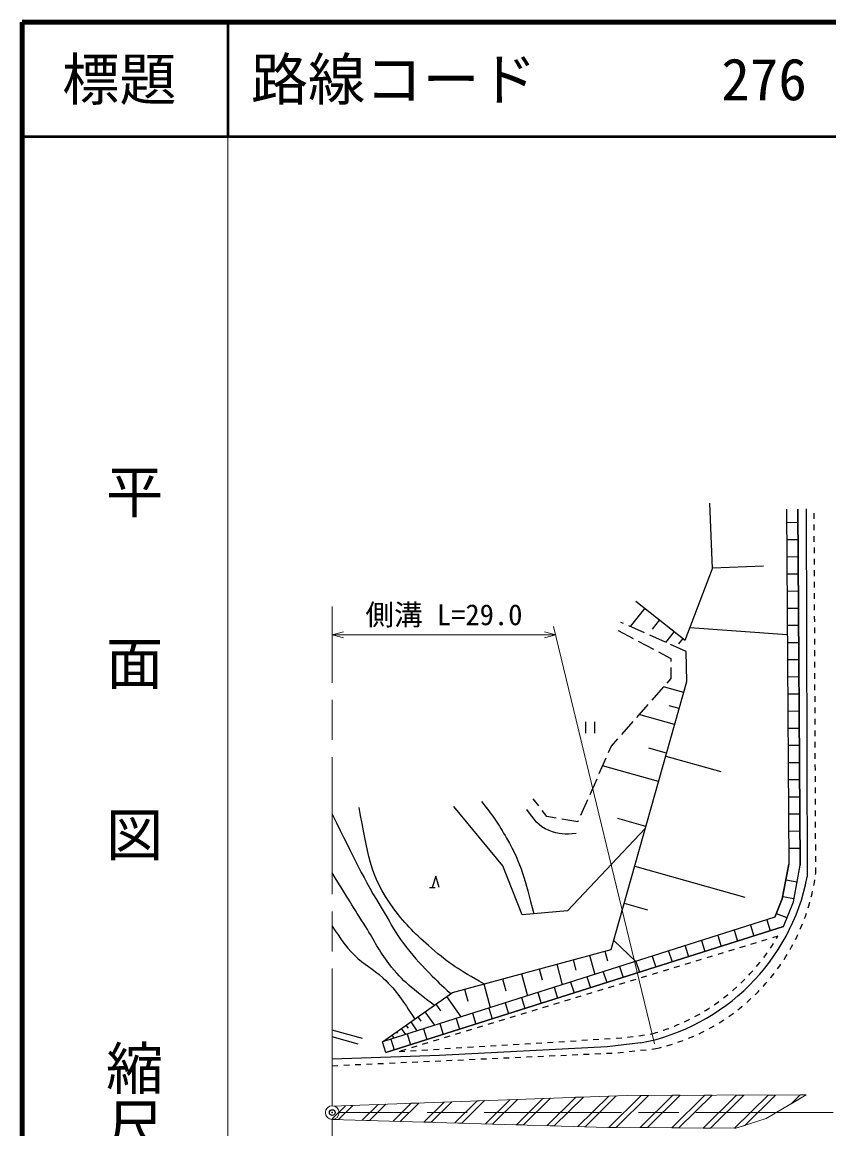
# Model space of a CAD drawing. Units: millimetres, scale not verified. Extents: x 40000 to 680000, y 20000 to 380000.
# Drawn here: x 40000 to 110546, y 283188 to 380000 of the extents above; entities that cross this region are included whole.
import ezdxf
from ezdxf.enums import TextEntityAlignment as Align

# ---------------------------------------------------------------- set-up
doc = ezdxf.new("R2010")
doc.units = ezdxf.units.MM
doc.header["$LTSCALE"] = 1000
doc.header["$PDMODE"] = 32
doc.header["$PDSIZE"] = 500
doc.linetypes.add('CHAIN', pattern=[18.5, 12, -1.5, 3.5, -1.5])
for name, color, linetype, lineweight in [('M-BGD', 7, 'Continuous', 25), ('M-BMK', 2, 'CHAIN', 13), ('M-BMK-SRVR', 3, 'Continuous', 13), ('M-STR-HTXT', 7, 'Continuous', 13), ('M-STR-STRC', 7, 'Continuous', 13), ('M-TTL', 2, 'Continuous', 140), ('M-TTL-BAND', 7, 'Continuous', 13), ('M-TTL-LINE', 7, 'Continuous', 50), ('M-TTL-TXT', 7, 'Continuous', 13)]:
    doc.layers.add(name, color=color, linetype=linetype, lineweight=lineweight)
doc.layers.add('M-OTRS', color=6, linetype='Continuous')
doc.styles.add('@ＭＳ ゴシック', font='')
doc.styles.add('ＭＳ ゴシック', font='')
doc.styles.get('@ＭＳ ゴシック').set_extended_font_data('@MS Gothic')
doc.styles.get('ＭＳ ゴシック').set_extended_font_data('MS Gothic')

msp = doc.modelspace()

# ---------------------------------------------------------------- linework, layer by layer
at = {"layer": 'M-BGD'}
for p, q in [((100377, 332200), (100127, 337912)), ((106843, 337405), (107043, 306335)), ((108043, 306245), (107843, 337411)), ((107843, 337411), (108043, 306245)), ((108562, 337437), (108660, 305226)), ((109266, 336549), (109264, 337049)), ((106851, 336238), (107850, 336245)), ((109271, 335549), (109269, 336049)), ((109275, 334549), (109273, 335049)), ((106860, 334738), (107860, 334745)), ((109280, 333549), (109278, 334049)), ((106870, 333238), (107870, 333245)), ((109284, 332549), (109282, 333049)), ((97972, 325937), (100377, 332200)), ((100375, 332254), (104844, 332450)), ((106879, 331738), (107879, 331745)), ((109289, 331549), (109287, 332049)), ((106889, 330238), (107889, 330245)), ((109293, 330549), (109291, 331049)), ((93663, 329344), (97972, 325937)), ((109298, 329549), (109296, 330049)), ((94447, 328724), (93181, 327123)), ((106899, 328738), (107899, 328745)), ((109302, 328549), (109300, 329049)), ((92595, 327385), (92360, 327490)), ((95728, 327711), (95095, 326911)), ((106908, 327238), (107908, 327245)), ((109307, 327549), (109304, 328049)), ((92110, 326789), (93434, 326084)), ((94421, 326568), (93052, 327181)), ((96247, 325752), (94877, 326364)), ((97009, 326698), (96257, 325747)), ((98400, 327052), (106914, 326435)), ((109311, 326549), (109309, 327049)), ((93875, 325849), (95199, 325144)), ((98072, 324935), (96703, 325547)), ((97770, 326097), (97394, 325621)), ((106918, 325738), (107918, 325745)), ((109316, 325549), (109313, 326049)), ((95640, 324909), (96719, 324334)), ((96719, 324334), (96719, 324057)), ((98122, 322329), (98072, 324935)), ((109320, 324549), (109318, 325049)), ((96719, 323557), (96719, 322580)), ((106928, 324238), (107928, 324245)), ((109325, 323549), (109322, 324049)), ((96719, 322580), (96373, 322187)), ((106937, 322739), (107937, 322745)), ((109329, 322549), (109327, 323049)), ((91508, 298880), (98122, 322329)), ((96043, 321812), (95051, 320687)), ((97851, 321367), (96088, 321864)), ((109334, 321549), (109331, 322049)), ((106947, 321239), (107947, 321245)), ((109338, 320549), (109336, 321049)), ((94720, 320312), (93729, 319186)), ((97453, 319957), (96572, 320206)), ((106957, 319739), (107957, 319745)), ((109342, 319549), (109340, 320049)), ((89293, 317801), (89293, 318801)), ((90043, 318801), (90043, 317801)), ((93398, 318811), (92406, 317686)), ((97056, 318547), (93940, 319426)), ((109347, 318549), (109345, 319049)), ((106966, 318239), (107966, 318245)), ((109351, 317549), (109349, 318049)), ((91508, 316667), (91250, 316079)), ((92075, 317311), (91508, 316667)), ((106976, 316739), (107976, 316745)), ((109356, 316550), (109354, 317050)), ((91049, 315622), (90445, 314248)), ((96352, 316054), (94794, 316494)), ((96282, 315803), (101094, 314446)), ((109360, 315550), (109358, 316050)), ((95649, 313561), (90751, 314943)), ((106986, 315239), (107986, 315245)), ((109365, 314550), (109363, 315050)), ((90244, 313791), (89641, 312417)), ((106995, 313739), (107995, 313745)), ((109369, 313550), (109367, 314050)), ((109374, 312550), (109372, 313050)), ((85177, 311433), (84694, 312058)), ((89440, 311960), (88836, 310586)), ((107005, 312239), (108005, 312245)), ((109378, 311550), (109376, 312050)), ((82045, 306208), (77760, 311394)), ((85896, 310504), (85483, 311038)), ((109383, 310550), (109381, 311050)), ((86710, 310369), (85896, 310504)), ((88602, 310053), (87204, 310286)), ((88635, 310129), (88602, 310053)), ((94544, 309643), (92095, 310333)), ((107015, 310739), (108014, 310745)), ((109387, 309550), (109385, 310050)), ((94497, 309477), (87681, 302262)), ((107024, 309239), (108024, 309245)), ((109392, 308550), (109389, 309050)), ((109396, 307550), (109394, 308050)), ((107034, 307739), (108034, 307745)), ((109401, 306550), (109398, 307050)), ((83736, 301924), (82045, 306208)), ((93567, 306178), (103191, 303464)), ((106477, 303317), (107043, 306335)), ((107442, 303038), (108043, 306245)), ((107442, 303038), (108043, 306245)), ((109405, 305550), (109403, 306050)), ((76163, 305305), (75863, 304305)), ((76463, 304305), (76163, 305305)), ((109309, 304907), (109318, 304959)), ((109392, 305453), (109405, 305550)), ((75613, 304305), (76113, 304305)), ((107767, 304771), (106784, 304955)), ((109230, 304466), (109253, 304587)), ((109253, 304587), (109309, 304907)), ((105835, 301694), (106477, 303317)), ((107491, 303297), (106508, 303481)), ((106590, 300884), (107442, 303038)), ((106590, 300884), (107442, 303038)), ((109013, 303490), (109049, 303634)), ((109049, 303634), (109123, 303950)), ((109123, 303950), (109129, 303977)), ((87681, 302262), (83736, 301924)), ((92648, 302920), (94684, 302346)), ((108744, 302527), (108795, 302693)), ((108795, 302693), (108885, 303005)), ((108885, 303005), (108886, 303007)), ((105835, 301694), (71514, 290814)), ((105116, 301466), (105419, 300512)), ((106891, 301644), (105961, 302011)), ((108136, 300858), (108241, 301115)), ((108421, 301581), (108490, 301767)), ((108490, 301767), (108590, 302052)), ((71817, 289861), (106590, 300884)), ((106590, 300884), (71817, 289861)), ((102257, 300559), (102559, 299606)), ((103687, 301012), (103989, 300059)), ((107733, 299971), (107841, 300198)), ((108047, 300654), (108136, 300858)), ((91729, 299662), (93677, 297840)), ((97967, 299199), (98269, 298246)), ((99397, 299653), (99699, 298699)), ((100827, 300106), (101129, 299153)), ((103219, 299159), (102741, 299014)), ((104176, 299450), (103697, 299305)), ((105133, 299741), (104654, 299596)), ((105431, 298984), (105554, 299167)), ((105554, 299167), (105705, 299402)), ((106089, 300032), (105611, 299887)), ((105968, 299827), (106089, 300032)), ((107284, 299106), (107392, 299305)), ((107623, 299748), (107733, 299971)), ((77629, 295122), (91508, 298880)), ((89618, 298368), (90071, 296696)), ((90955, 298730), (91182, 297894)), ((95107, 298293), (95410, 297340)), ((96537, 298746), (96839, 297793)), ((100349, 298287), (99870, 298141)), ((101306, 298577), (100827, 298432)), ((102262, 298868), (101784, 298723)), ((104849, 298170), (104972, 298334)), ((104972, 298334), (105146, 298573)), ((106628, 298015), (106788, 298266)), ((106788, 298266), (106894, 298438)), ((107149, 298868), (107284, 299106)), ((86748, 297591), (87233, 295797)), ((88183, 297979), (88426, 297082)), ((92248, 297386), (92550, 296433)), ((93677, 297840), (93980, 296886)), ((97479, 297414), (97000, 297268)), ((98435, 297705), (97957, 297559)), ((99392, 297996), (98914, 297850)), ((104225, 297390), (104346, 297533)), ((104346, 297533), (104543, 297775)), ((106060, 297192), (106249, 297454)), ((106249, 297454), (106349, 297600)), ((82015, 296309), (82295, 295276)), ((83668, 296757), (84189, 294832)), ((85208, 297174), (85468, 296211)), ((89388, 296480), (89690, 295526)), ((90818, 296933), (91120, 295980)), ((93652, 296250), (93173, 296105)), ((94608, 296541), (94130, 296395)), ((95565, 296832), (95087, 296686)), ((96522, 297123), (96043, 296977)), ((102965, 296040), (103207, 296278)), ((103207, 296278), (103212, 296284)), ((103559, 296643), (103676, 296767)), ((103676, 296767), (103898, 297012)), ((105447, 296401), (105463, 296420)), ((105463, 296420), (105666, 296673)), ((105666, 296673), (105759, 296793)), ((78688, 295409), (78972, 294362)), ((80362, 295862), (80922, 293796)), ((86528, 295573), (86830, 294620)), ((87958, 296026), (88260, 295073)), ((90781, 295377), (90303, 295232)), ((91738, 295668), (91260, 295523)), ((92695, 295959), (92216, 295814)), ((102112, 295264), (102216, 295352)), ((102216, 295352), (102470, 295577)), ((102470, 295577), (102488, 295594)), ((102854, 295934), (102965, 296040)), ((104379, 295209), (104449, 295282)), ((104792, 295646), (104825, 295682)), ((104825, 295682), (105042, 295924)), ((105042, 295924), (105125, 296020)), ((71514, 290814), (77629, 295122)), ((77108, 294755), (78357, 292983)), ((83668, 294667), (83971, 293713)), ((85098, 295120), (85400, 294167)), ((87911, 294504), (87433, 294359)), ((88868, 294795), (88390, 294650)), ((89825, 295086), (89346, 294941)), ((100887, 294301), (100935, 294336)), ((101335, 294635), (101430, 294707)), ((101430, 294707), (101696, 294917)), ((101696, 294917), (101728, 294944)), ((103362, 294249), (103437, 294314)), ((103437, 294314), (103679, 294532)), ((103679, 294532), (103734, 294584)), ((104097, 294928), (104150, 294979)), ((104150, 294979), (104379, 295209)), ((75227, 293429), (76055, 292253)), ((76168, 294092), (76582, 293504)), ((80809, 293760), (81111, 292807)), ((82238, 294213), (82541, 293260)), ((84084, 293341), (83606, 293195)), ((85041, 293632), (84563, 293486)), ((85998, 293923), (85519, 293777)), ((86954, 294213), (86476, 294068)), ((99685, 293507), (99758, 293550)), ((99758, 293550), (100046, 293730)), ((100046, 293730), (100109, 293772)), ((100526, 294049), (100610, 294106)), ((100610, 294106), (100887, 294301)), ((102592, 293612), (102690, 293688)), ((102690, 293688), (102943, 293893)), ((102943, 293893), (102982, 293925)), ((73978, 292550), (74528, 291769)), ((74602, 292989), (74877, 292599)), ((76519, 292400), (76821, 291447)), ((77949, 292854), (78251, 291900)), ((79379, 293307), (79681, 292354)), ((81214, 292468), (80736, 292322)), ((82171, 292759), (81692, 292613)), ((83127, 293050), (82649, 292904)), ((97923, 292562), (97970, 292584)), ((97970, 292584), (98275, 292731)), ((98275, 292731), (98373, 292781)), ((98817, 293011), (98877, 293042)), ((98877, 293042), (99174, 293206)), ((99174, 293206), (99255, 293253)), ((100951, 292470), (101100, 292562)), ((101100, 292562), (101373, 292737)), ((101373, 292737), (101374, 292738)), ((101787, 293018), (101910, 293104)), ((101910, 293104), (102173, 293294)), ((102173, 293294), (102194, 293309)), ((69759, 291089), (67117, 291817)), ((72741, 291678), (72832, 291548)), ((73149, 291966), (73514, 291448)), ((73564, 292258), (73746, 291999)), ((73659, 291494), (73961, 290540)), ((75089, 291947), (75391, 290994)), ((78344, 291595), (77865, 291450)), ((79300, 291886), (78822, 291741)), ((80257, 292177), (79779, 292032)), ((93920, 291340), (94414, 291412)), ((94909, 291484), (95116, 291514)), ((95116, 291514), (95441, 291610)), ((95441, 291610), (95595, 291658)), ((96070, 291813), (96086, 291818)), ((96086, 291818), (96406, 291931)), ((96406, 291931), (96541, 291982)), ((97007, 292162), (97039, 292175)), ((97039, 292175), (97351, 292305)), ((97351, 292305), (97468, 292357)), ((99195, 291515), (99398, 291612)), ((99398, 291612), (99644, 291735)), ((100086, 291968), (100261, 292064)), ((100261, 292064), (100523, 292213)), ((69376, 290592), (67117, 291243)), ((71817, 289861), (71514, 290814)), ((72229, 291040), (72532, 290087)), ((72332, 291390), (72514, 291131)), ((75473, 290722), (74995, 290577)), ((76430, 291013), (75952, 290868)), ((77387, 291304), (76909, 291159)), ((80954, 290447), (81453, 290478)), ((81952, 290508), (82451, 290538)), ((82951, 290569), (83450, 290599)), ((83949, 290630), (84448, 290660)), ((84947, 290690), (85446, 290721)), ((85945, 290751), (86444, 290782)), ((86943, 290812), (87442, 290842)), ((87941, 290873), (88440, 290903)), ((88939, 290934), (89439, 290964)), ((89938, 290994), (90437, 291025)), ((90936, 291055), (91435, 291086)), ((94083, 290701), (91166, 290367)), ((91934, 291116), (92433, 291146)), ((92930, 291195), (93425, 291267)), ((96391, 290459), (96679, 290543)), ((96679, 290543), (96870, 290603)), ((97345, 290759), (97604, 290850)), ((97604, 290850), (97815, 290929)), ((98280, 291111), (98511, 291207)), ((98511, 291207), (98741, 291307)), ((76490, 289610), (67118, 289298)), ((72969, 289961), (73468, 289991)), ((73560, 290140), (73082, 289995)), ((73967, 290022), (74466, 290052)), ((74517, 290431), (74038, 290286)), ((74965, 290082), (75464, 290113)), ((75963, 290143), (76463, 290174)), ((91166, 290367), (76490, 289610)), ((76962, 290204), (77461, 290234)), ((77960, 290265), (78459, 290295)), ((78958, 290326), (79457, 290356)), ((79956, 290386), (80455, 290417)), ((84101, 289483), (84600, 289506)), ((85100, 289529), (85599, 289551)), ((86099, 289574), (86598, 289597)), ((87098, 289619), (87597, 289642)), ((88097, 289665), (88596, 289687)), ((89096, 289710), (89595, 289733)), ((90095, 289755), (90594, 289778)), ((91094, 289801), (91593, 289823)), ((92093, 289846), (92283, 289855)), ((92283, 289855), (92590, 289889)), ((93087, 289946), (93584, 290002)), ((94081, 290059), (94578, 290115)), ((95074, 290172), (95422, 290211)), ((95422, 290211), (95739, 290286)), ((95739, 290286), (95908, 290329)), ((67118, 288713), (67618, 288736)), ((68117, 288758), (68617, 288781)), ((69116, 288804), (69616, 288826)), ((70115, 288849), (70615, 288872)), ((71114, 288894), (71614, 288917)), ((72113, 288940), (72613, 288962)), ((73112, 288985), (73612, 289008)), ((74111, 289030), (74611, 289053)), ((75110, 289076), (75610, 289098)), ((76109, 289121), (76609, 289144)), ((77108, 289166), (77608, 289189)), ((78107, 289212), (78607, 289234)), ((79106, 289257), (79605, 289279)), ((80105, 289302), (80604, 289325)), ((81104, 289347), (81603, 289370)), ((82103, 289393), (82602, 289415)), ((83102, 289438), (83601, 289461)), ((67121, 284079), (67121, 284010))]:
    msp.add_line(p, q, dxfattribs=at)
msp.add_lwpolyline([(106843, 337405), (107043, 306335), (106477, 303317), (105835, 301694), (71514, 290814)], dxfattribs=at)
msp.add_arc((90574, 308800), 18436, 280.97299, 348.82037, dxfattribs=at)
for points, knots in [([(80174, 311812), (81278, 310449), (81608, 309921), (82367, 308607), (83738, 306236), (83914, 305068), (84745, 302010)], [0, 0, 0, 0, 1, 1, 1, 2, 2, 2, 2]), ([(80367, 295863), (78181, 297150), (77419, 297566), (75788, 298991), (74384, 300218), (73612, 300954), (72498, 302450), (70314, 305382), (70248, 307350), (69462, 311306)], [0, 0, 0, 0, 1, 1, 1, 2, 2, 2, 3, 3, 3, 3]), ([(88440, 309029), (87478, 308942), (86933, 308920), (86079, 309282), (85113, 309691), (84764, 310243), (84138, 311138)], [0, 0, 0, 0, 1, 1, 1, 2, 2, 2, 2]), ([(67108, 310716), (69179, 306566), (69686, 305364), (71655, 302112), (72299, 301049), (72576, 300393), (73342, 299413), (74176, 298346), (74670, 297764), (75619, 296798), (76325, 296079), (76582, 295837), (77494, 295027)], [0, 0, 0, 0, 1, 1, 1, 2, 2, 2, 3, 3, 3, 4, 4, 4, 4]), ([(76030, 293995), (74117, 295485), (73364, 295982), (72076, 297642), (71169, 298812), (70840, 299593), (70052, 300847), (68895, 302687), (68537, 303269), (67110, 305570)], [0, 0, 0, 0, 1, 1, 1, 2, 2, 2, 3, 3, 3, 3]), ([(67112, 300931), (67894, 299720), (68174, 299291), (69040, 298401), (69922, 297493), (70656, 297252), (71570, 296376), (72845, 295155), (73205, 294512), (74330, 292797)], [0, 0, 0, 0, 1, 1, 1, 2, 2, 2, 3, 3, 3, 3])]:
    msp.add_open_spline(points, degree=3, knots=knots, dxfattribs=at)
at = {"layer": 'M-BMK'}
for p, q in [((67120, 285213), (67099, 328882)), ((166413, 284661), (67720, 284613)), ((67121, 284013), (67147, 229493))]:
    msp.add_line(p, q, dxfattribs=at)
at = {"layer": 'M-BMK-SRVR'}
msp.add_circle((67120, 284613), 600, dxfattribs=at)
at = {"layer": 'M-OTRS'}
msp.add_point((67120, 284613), dxfattribs=at)
at = {"layer": 'M-STR-HTXT'}
for p, q in [((67100, 326396), (68100, 326659)), ((67100, 326396), (86675, 326396)), ((67100, 326396), (68100, 326133)), ((86675, 326396), (85675, 326659)), ((86675, 326396), (85675, 326133)), ((95309, 290640), (86480, 327132))]:
    msp.add_line(p, q, dxfattribs=at)
at = {"layer": 'M-STR-STRC'}
for p, q in [((67120, 285169), (92919, 286114)), ((79779, 285633), (77830, 283704)), ((78452, 283686), (80443, 285657)), ((80443, 285657), (79779, 285633)), ((82657, 285738), (80524, 283627)), ((81146, 283609), (83322, 285763)), ((83322, 285763), (82657, 285738)), ((85536, 285844), (83219, 283550)), ((83840, 283532), (86200, 285868)), ((86200, 285868), (85536, 285844)), ((88415, 285949), (85913, 283473)), ((86535, 283456), (89079, 285973)), ((89079, 285973), (88415, 285949)), ((91293, 286055), (88607, 283396)), ((89229, 283379), (91957, 286079)), ((91957, 286079), (91293, 286055)), ((94129, 286117), (91304, 283322)), ((91939, 283317), (94770, 286119)), ((92919, 286114), (108552, 286157)), ((96909, 286125), (94055, 283301)), ((94770, 286119), (94129, 286117)), ((94690, 283296), (97550, 286127)), ((99689, 286133), (96806, 283280)), ((97550, 286127), (96909, 286125)), ((97440, 283275), (100330, 286134)), ((102468, 286140), (99556, 283258)), ((100330, 286134), (99689, 286133)), ((100191, 283254), (103110, 286142)), ((105248, 286148), (102307, 283237)), ((103110, 286142), (102468, 286140)), ((103205, 283493), (105890, 286150)), ((108552, 286157), (105073, 284096)), ((105890, 286150), (105248, 286148)), ((107250, 285385), (108552, 286157)), ((108028, 286156), (107250, 285385)), ((108552, 286157), (108028, 286156)), ((68264, 285211), (67121, 284079)), ((67674, 283994), (68928, 285235)), ((68928, 285235), (68264, 285211)), ((71143, 285316), (69746, 283935)), ((70368, 283917), (71807, 285341)), ((71807, 285341), (71143, 285316)), ((74021, 285422), (72441, 283858)), ((73063, 283840), (74686, 285446)), ((74686, 285446), (74021, 285422)), ((76900, 285527), (75135, 283781)), ((75757, 283763), (77564, 285552)), ((77564, 285552), (76900, 285527)), ((91201, 283322), (67121, 284010)), ((67121, 284010), (67674, 283994)), ((69746, 283935), (70368, 283917)), ((72441, 283858), (73063, 283840)), ((75135, 283781), (75757, 283763)), ((77830, 283704), (78452, 283686)), ((105073, 284096), (102410, 283237)), ((80524, 283627), (81146, 283609)), ((83219, 283550), (83840, 283532)), ((85913, 283473), (86535, 283456)), ((88607, 283396), (89229, 283379)), ((102410, 283237), (91201, 283322)), ((91304, 283322), (91939, 283317)), ((94055, 283301), (94690, 283296)), ((96806, 283280), (97440, 283275)), ((99556, 283258), (100191, 283254)), ((102307, 283237), (102410, 283237)), ((102410, 283237), (103205, 283493))]:
    msp.add_line(p, q, dxfattribs=at)
at = {"layer": 'M-TTL'}
for p, q in [((40000, 380000), (40000, 20000)), ((680000, 380000), (40000, 380000))]:
    msp.add_line(p, q, dxfattribs=at)
at = {"layer": 'M-TTL-BAND'}
msp.add_line((58000, 370000), (58000, 20000), dxfattribs=at)
at = {"layer": 'M-TTL-LINE'}
for p, q in [((58000, 380000), (58000, 370000)), ((40000, 370000), (680000, 370000))]:
    msp.add_line(p, q, dxfattribs=at)

# ---------------------------------------------------------------- texts
at = {"layer": 'M-STR-HTXT', "style": 'ＭＳ ゴシック'}
msp.add_text('側溝 L=29.0', height=1833, dxfattribs=at).set_placement((76887, 326696), align=Align.BOTTOM_CENTER)
at = {"layer": 'M-TTL-BAND', "style": '@ＭＳ ゴシック'}
for s, p in [('平\u3000\u3000面\u3000\u3000図', (49777, 306475)), ('縮尺千分の一', (49777, 261030))]:
    msp.add_text(s, height=3666, rotation=270, dxfattribs=at).set_placement(p, align=Align.MIDDLE_RIGHT)
at = {"layer": 'M-TTL-TXT', "style": 'ＭＳ ゴシック'}
msp.add_text('標題', height=3666, dxfattribs=at).set_placement((48500, 375000), align=Align.MIDDLE_CENTER)
for s, p in [('路線コード', (60000, 375000)), ('276', (101142, 375000))]:
    msp.add_text(s, height=3666, dxfattribs=at).set_placement(p, align=Align.MIDDLE_LEFT)

doc.saveas('drawing.dxf')
